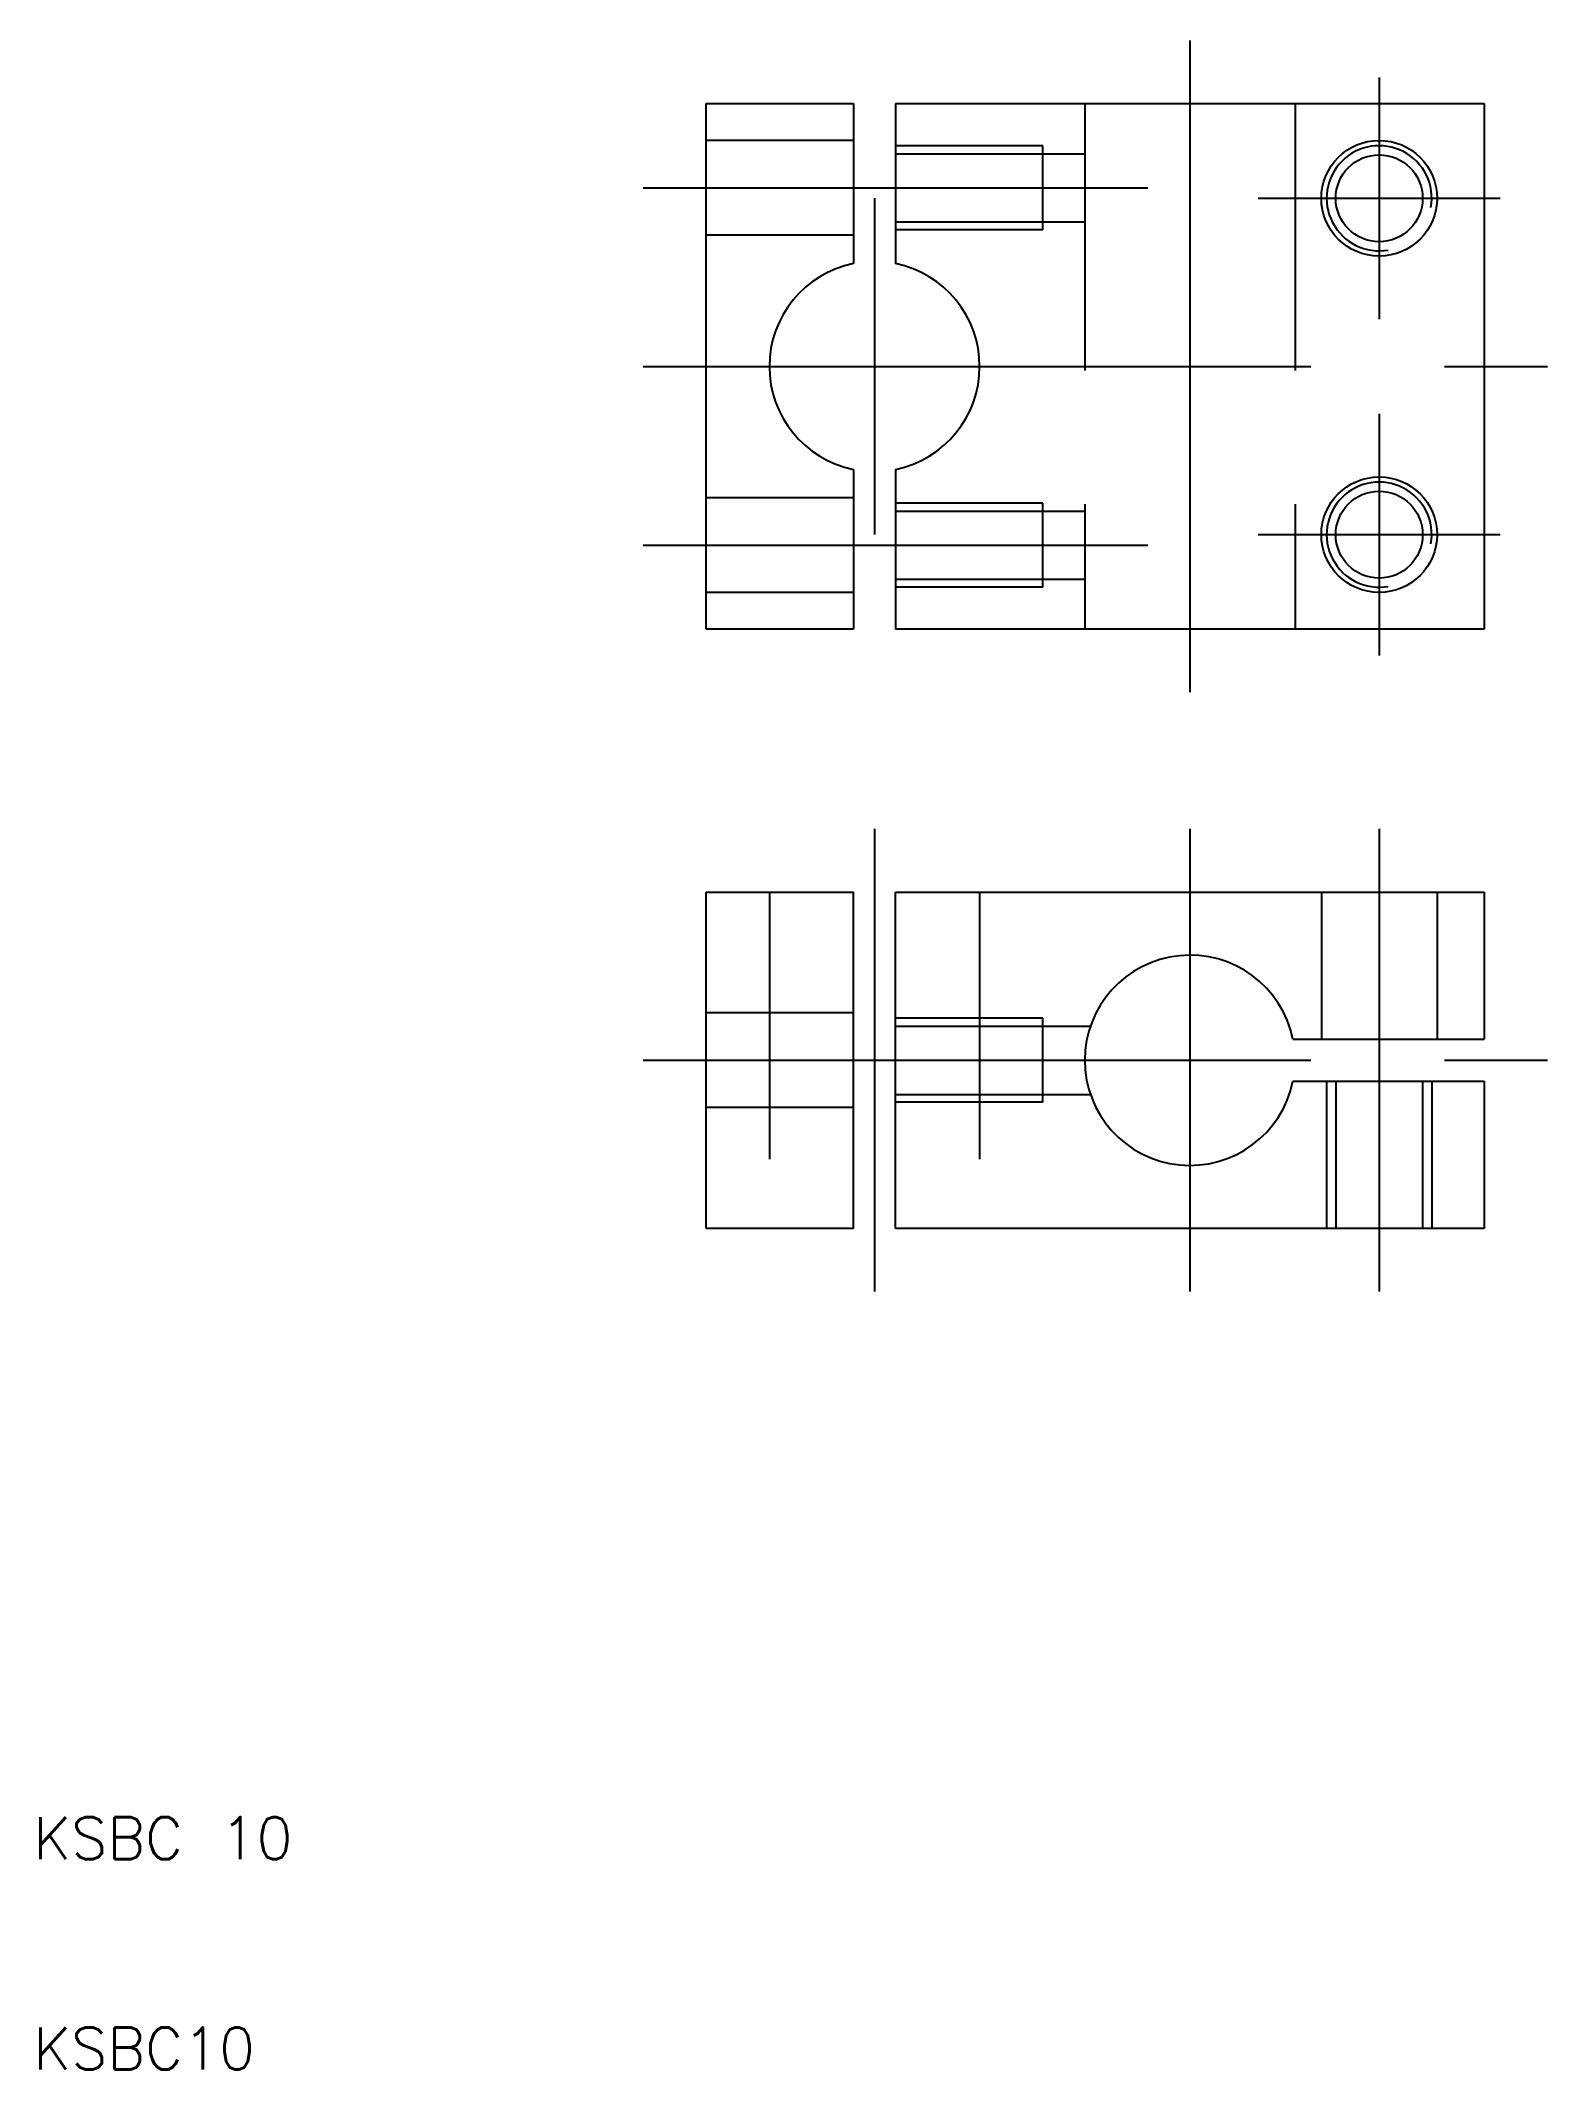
# Model space of a CAD drawing. Extents: x 10.3 to 82, y 10 to 106.5.
import ezdxf

# ---------------------------------------------------------------- set-up
doc = ezdxf.new("R2010")
doc.units = 0
doc.linetypes.add('CENTER', pattern=[50.8, 31.75, -6.35, 6.35, -6.35])
doc.linetypes.add('DASHED', pattern=[19.05, 12.7, -6.35])
doc.layers.get('0').update_dxf_attribs({"linetype": 'CONTINUOUS'})
doc.layers.add('CENTER', color=1, linetype='CENTER')
doc.styles.get("Standard").update_dxf_attribs({"font": 'txt.shx'})

msp = doc.modelspace()

# ---------------------------------------------------------------- linework, layer by layer
for p, q in [((42, 78.5), (42, 103.5)), ((42, 103.5), (49, 103.5)), ((49, 103.5), (49, 95.899)), ((51, 103.5), (79, 103.5)), ((51, 103.5), (51, 95.899)), ((79, 103.5), (79, 78.5)), ((49, 86.101), (49, 78.5)), ((51, 86.101), (51, 78.5)), ((49, 78.5), (42, 78.5)), ((79, 78.5), (51, 78.5)), ((42, 66), (49, 66)), ((42, 50), (42, 66)), ((49, 50), (49, 66)), ((51, 66), (79, 66)), ((51, 50), (51, 66)), ((79, 66), (79, 59)), ((69.899, 59), (79, 59)), ((69.899, 57), (79, 57)), ((79, 57), (79, 50)), ((49, 50), (42, 50)), ((79, 50), (51, 50))]:
    msp.add_line(p, q)
at = {"color": 3, "linetype": 'DASHED'}
for p, q in [((60, 103.5), (60, 78.5)), ((70, 103.5), (70, 78.5)), ((49, 101.75), (42, 101.75)), ((58, 101.5), (51, 101.5)), ((58, 97.5), (58, 101.5)), ((51, 101.121), (60, 101.121)), ((51, 97.879), (60, 97.879)), ((58, 97.5), (51, 97.5)), ((49, 97.25), (42, 97.25)), ((49, 84.75), (42, 84.75)), ((58, 84.5), (51, 84.5)), ((51, 84.121), (60, 84.121)), ((58, 80.5), (58, 84.5)), ((49, 80.25), (42, 80.25)), ((51, 80.879), (60, 80.879)), ((58, 80.5), (51, 80.5)), ((45, 66), (45, 50)), ((55, 66), (55, 50)), ((71.25, 66), (71.25, 59)), ((76.75, 66), (76.75, 59)), ((49, 60.25), (42, 60.25)), ((58, 60), (51, 60)), ((58, 56), (58, 60)), ((51, 59.621), (60.27, 59.621)), ((71.5, 57), (71.5, 50)), ((71.933, 57), (71.933, 50)), ((76.067, 57), (76.067, 50)), ((76.5, 57), (76.5, 50)), ((51, 56.379), (60.27, 56.379)), ((58, 56), (51, 56)), ((49, 55.75), (42, 55.75))]:
    msp.add_line(p, q, dxfattribs=at)
for centre, radius in [((74, 99), 2.75), ((74, 99), 2.067), ((74, 83), 2.75), ((74, 83), 2.067)]:
    msp.add_circle(centre, radius)
at = {"color": 3}
for centre in [(74, 99), (74, 83)]:
    msp.add_arc(centre, 2.5, 350, 280, dxfattribs=at)
for centre, start, end in [((50, 91), 101.53696, 258.46304), ((50, 91), 281.53696, 78.46304), ((65, 58), 11.53696, 348.46304)]:
    msp.add_arc(centre, 5, start, end)
at = {"layer": 'CENTER'}
for p, q in [((65, 106.5), (65, 75.5)), ((74, 104.75), (74, 93.25)), ((39, 99.5), (63, 99.5)), ((50, 99), (50, 83)), ((68.25, 99), (79.75, 99)), ((39, 91), (82, 91)), ((74, 88.75), (74, 77.25)), ((68.25, 83), (79.75, 83)), ((39, 82.5), (63, 82.5)), ((50, 69), (50, 47)), ((65, 69), (65, 47)), ((74, 69), (74, 47)), ((39, 58), (82, 58))]:
    msp.add_line(p, q, dxfattribs=at)

# ---------------------------------------------------------------- texts
for s, p in [('KSBC 10', (10, 20)), ('KSBC10', (10, 10))]:
    msp.add_text(s, height=2).set_placement(p)

doc.saveas('drawing.dxf')
